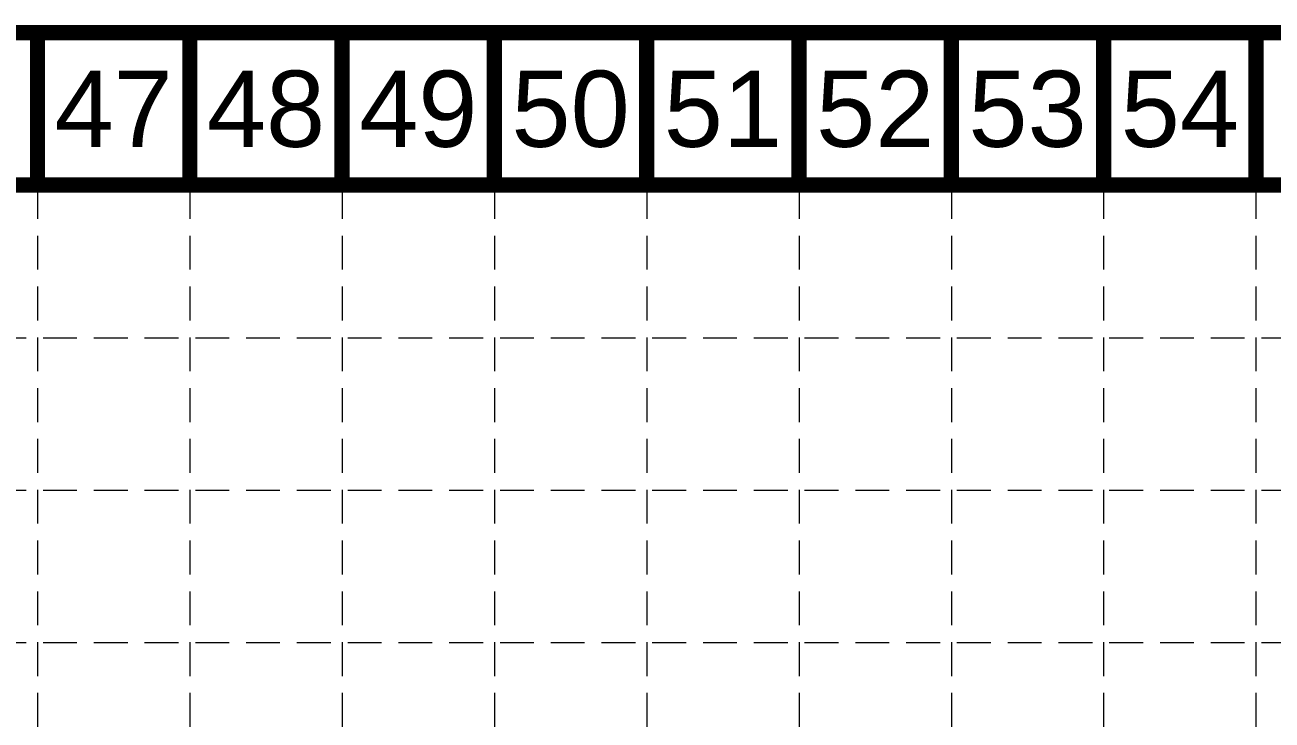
# Model space of a CAD drawing. Header units: feet. Extents: x 2331696 to 2332706, y 6924295 to 6924927.
# Drawn here: x 2332435.9 to 2332564.9, y 6924854.9 to 6924926.7 of the extents above; entities that cross this region are included whole.
import ezdxf
from ezdxf.enums import TextEntityAlignment as Align

# ---------------------------------------------------------------- set-up
doc = ezdxf.new("R2010")
doc.units = ezdxf.units.FT
doc.header["$MEASUREMENT"] = 0
doc.linetypes.add('HIDDEN', pattern=[0.375, 0.25, -0.125])
doc.layers.add('BASE', color=7, linetype='Continuous')
doc.layers.add('GRID', color=254, linetype='HIDDEN')
doc.styles.get("Standard").update_dxf_attribs({"font": 'ARIAL.TTF'})

msp = doc.modelspace()

# ---------------------------------------------------------------- linework, layer by layer
at = {"layer": 'BASE', "const_width": 1.57}
msp.add_lwpolyline([(2331696.95, 6924295.9), (2332704.95, 6924295.9), (2332704.95, 6924925.9), (2331696.95, 6924925.9)], close=True, dxfattribs=at)
for points in [[(2332437.2, 6924910.15), (2332437.2, 6924925.9)], [(2332452.95, 6924910.15), (2332452.95, 6924925.9)], [(2332468.7, 6924910.15), (2332468.7, 6924925.9)], [(2332484.45, 6924910.15), (2332484.45, 6924925.9)], [(2332500.2, 6924910.15), (2332500.2, 6924925.9)], [(2332515.95, 6924910.15), (2332515.95, 6924925.9)], [(2332531.7, 6924910.15), (2332531.7, 6924925.9)], [(2332547.45, 6924910.15), (2332547.45, 6924925.9)], [(2332563.2, 6924910.15), (2332563.2, 6924925.9)], [(2332704.95, 6924910.15), (2331710.9, 6924910.15)]]:
    msp.add_lwpolyline(points, dxfattribs=at)
at = {"layer": 'GRID', "color": 252, "linetype": 'HIDDEN', "lineweight": 0, "ltscale": 14}
for p, q in [((2332437.2, 6924910.15), (2332437.2, 6924358.83)), ((2332452.95, 6924910.15), (2332452.95, 6924358.83)), ((2332468.7, 6924910.15), (2332468.7, 6924358.83)), ((2332484.45, 6924910.15), (2332484.45, 6924358.83)), ((2332500.2, 6924910.15), (2332500.2, 6924358.83)), ((2332515.95, 6924910.15), (2332515.95, 6924358.83)), ((2332531.7, 6924910.15), (2332531.7, 6924358.83)), ((2332547.45, 6924910.15), (2332547.45, 6924358.83)), ((2332563.2, 6924910.15), (2332563.2, 6924358.83)), ((2331713.28, 6924894.35), (2332689.78, 6924894.35)), ((2331713.28, 6924878.6), (2332689.78, 6924878.6)), ((2331713.28, 6924862.85), (2332689.78, 6924862.85))]:
    msp.add_line(p, q, dxfattribs=at)

# ---------------------------------------------------------------- texts
at = {"layer": 'BASE'}
for s, p in [('47', (2332445.08, 6924918.03)), ('48', (2332460.83, 6924918.03)), ('49', (2332476.58, 6924918.03)), ('50', (2332492.33, 6924918.03)), ('51', (2332508.08, 6924918.03)), ('52', (2332523.83, 6924918.03)), ('53', (2332539.58, 6924918.03)), ('54', (2332555.33, 6924918.03))]:
    msp.add_text(s, height=7.875, dxfattribs=at).set_placement(p, align=Align.MIDDLE_CENTER)

doc.saveas('drawing.dxf')
